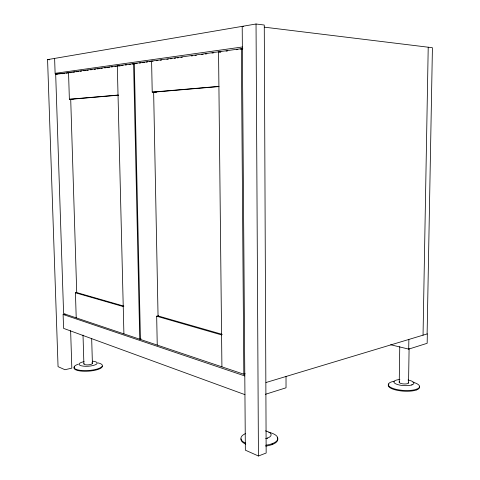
<?xml version="1.0" encoding="UTF-8"?>
<svg xmlns="http://www.w3.org/2000/svg" width="480" height="480" viewBox="0 0 480 480"><rect width="100%" height="100%" fill="white"/><g stroke="black" fill="none" stroke-linecap="round" stroke-linejoin="round"><path stroke-width="0.72" d="M399.234 382.422L399.756 346.626M390.702 344.76L408.708 349.116L408.864 339.45M408.546 382.974L409.098 348.582M416.652 389.898L416.664 389.172M423.042 335.172L428.22 47.208M427.116 333.948L432.426 47.724L264.33 27.162M411.696 385.002L412.05 384.816M266.97 438.336L267.522 438.072M243.57 26.526L242.202 26.364L245.358 450.168L258.438 456L266.16 453.024L264.264 25.026L256.038 24L47.574 59.616L58.056 366.654L64.944 369.726L71.832 368.136L70.632 330.696M265.344 394.32L286.032 387.798L286.02 376.488M408.708 349.116L427.164 343.296L427.338 333.876L266.01 382.518M242.838 48.81L241.356 48.666L134.304 63.486L140.448 339.45L243.822 374.208L245.238 373.806M84.084 361.596L83.562 361.74A9.096 2.562 -3.9 0 0 81.222 365.772A9.096 2.562 -3.9 0 0 95.148 364.866A9.096 2.562 -3.9 0 0 92.55 361.158M139.752 339.216L133.584 63.588L55.686 74.37L63.606 313.614L139.752 339.216L141.102 338.922M157.248 345.102L156.672 316.206L158.724 315.804M244.944 394.65L63.576 328.374L63.114 314.478L65.202 314.112M76.218 317.856L75.432 292.782L76.848 292.554M54.618 58.41L55.116 73.332L242.358 46.986M62.364 73.722L64.584 73.416M66.066 73.212L68.286 72.9M69.768 72.696L71.25 72.492M72.732 72.288L74.958 71.982M76.44 71.778L78.66 71.472M80.142 71.268L81.624 71.064M83.844 70.758L85.326 70.554M86.808 70.35L88.29 70.146M90.51 69.84L91.992 69.636M94.218 69.33L95.7 69.126M97.182 68.916L99.402 68.61M100.884 68.406L102.366 68.202M104.586 67.896L106.068 67.692M107.55 67.488L109.776 67.182M111.258 66.978L112.74 66.774M114.96 66.468L116.442 66.264M121.626 65.55L123.108 65.346M125.328 65.034L126.81 64.83M129.036 64.524L130.518 64.32M132 64.116L137.184 63.402M139.404 63.096L140.886 62.892M142.368 62.688L144.594 62.382M146.076 62.178L147.558 61.974M149.778 61.668L151.26 61.464M156.444 60.744L157.926 60.54M160.146 60.234L161.628 60.03M166.818 59.316L168.3 59.112M170.52 58.806L172.002 58.602M174.222 58.296L175.704 58.092M177.186 57.888L178.668 57.684M180.894 57.372L182.376 57.168M191.262 55.944L192.744 55.74M194.964 55.434L196.446 55.23M201.636 54.516L203.118 54.312M205.338 54.006L206.82 53.802M212.004 53.082L213.486 52.878M219.414 52.062L220.896 51.858M226.08 51.144L227.562 50.94M236.454 49.716L237.936 49.506M240.156 49.2L242.376 48.894M70.74 72.714L68.538 72.594L69.372 99.252L118.032 95.058M153.024 61.2L151.596 61.092L152.214 92.112L218.916 86.37M118.686 95.172L70.71 99.294L76.728 292.578L123.87 306.114M218.91 86.568L153.642 92.172L158.052 315.936L222.288 334.386M69.372 99.252L73.026 99.36M152.214 92.112L156.474 92.286M55.116 73.332L61.638 73.68M55.686 74.37L57.138 74.448M120.096 66.024L117.312 65.838L123.906 333.888M47.574 59.616L49.734 59.76M134.304 63.486L135.714 63.582M220.758 52.02L218.544 51.828L221.916 366.846M75.432 292.782L123.234 306.564M156.672 316.206L221.574 334.92M63.114 314.478L244.806 375.942M83.016 335.088L83.892 363.894M91.668 338.328L92.4 363.396M241.356 48.666L243.822 374.208M256.038 24L258.438 456M272.226 443.664L272.226 444.534M408.21 382.218A4.704 1.434 3.7 0 1 407.214 383.73A4.704 1.434 3.7 0 1 402.078 383.742L401.016 383.49A4.704 1.434 3.7 0 1 399.558 381.708M412.926 382.182A15.672 4.842 3.8 0 1 415.758 389.478A15.672 4.842 3.8 0 1 392.622 388.284A15.672 4.842 3.8 0 1 394.188 381.222M419.292 386.4A15.672 4.854 3.8 0 1 402.93 391.116A15.672 4.854 3.8 0 1 388.944 383.988M408.042 380.004A10.032 3.06 3.7 0 1 411.762 384.918A10.032 3.06 3.7 0 1 395.988 383.958A10.032 3.06 3.7 0 1 399.876 379.506M91.848 362.826A4.266 1.2 -3.9 0 1 90.696 364.458A4.266 1.2 -3.9 0 1 85.092 364.68L84.426 364.47A4.266 1.2 -3.9 0 1 84.06 363.576M97.992 362.904A14.208 4.05 -3.9 0 1 98.34 368.652A14.208 4.05 -3.9 0 1 78.21 369.972A14.208 4.05 -3.9 0 1 78.192 364.206M102.378 366.096A14.208 4.062 -3.9 0 1 86.514 371.262A14.208 4.062 -3.9 0 1 74.538 366.894M268.842 432.27A18.432 7.224 0.3 0 1 277.716 439.188A18.432 7.224 0.3 0 1 265.722 445.242M245.73 443.232A18.432 7.224 0.3 0 1 245.604 433.56M277.2 437.532A18.432 7.248 0.3 0 1 265.722 446.118M245.736 444.102A18.432 7.248 0.3 0 1 240.966 438.816M265.452 430.86A11.796 4.572 0.3 0 1 265.674 438.624"/></g></svg>
